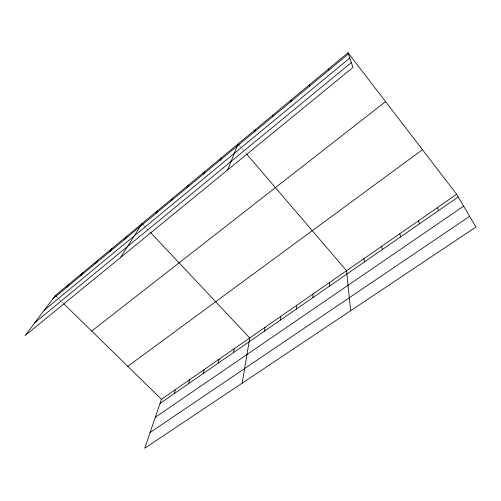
<?xml version="1.0" encoding="UTF-8"?>
<svg xmlns="http://www.w3.org/2000/svg" width="501" height="501" viewBox="0 0 501 501"><rect width="100%" height="100%" fill="white"/><g stroke="black" fill="none" stroke-linecap="round" stroke-linejoin="round"><path stroke-width="0.38" stroke-dasharray="2.5 1.88" d="M57.001 297.156L58.673 298.796M59.231 299.341L61.466 301.521M62.024 302.065L63.139 303.161M143.662 225.206L149.912 231.844M239.547 145.753L241.57 148.114M242.077 148.703L244.601 151.659M245.108 152.248L246.123 153.431"/><path stroke-width="0.75" d="M312.918 297.588L312.937 294.074M309.562 86.153L309.618 84.6M296.467 308.979L296.642 305.385M280.347 320.133L280.692 316.469M264.566 331.061L265.054 327.328M290.818 101.684L291.087 99.968M242.158 383.177L249.736 337.962L150.432 232.401M233.491 352.572L234.274 348.702M218.204 363.156L219.125 359.23M272.513 116.846L272.989 114.986M203.224 373.527L204.276 369.538M188.545 383.691L189.722 379.645M174.16 393.648L175.463 389.553M254.64 131.657L255.31 129.646M456.655 194.263L161.472 399.266L144.708 448.27L475.95 227.028L456.655 194.263L348.045 52.73L55.323 295.521L25.05 335.607L352.992 67.428L348.045 52.73M227.704 169.883L238.031 143.981L239.04 145.158M220.108 160.27L221.141 157.99M203.425 174.085L204.627 171.686M187.117 187.599L188.482 185.076M171.167 200.813L172.682 198.177M155.56 213.739L157.226 210.996M120.478 257.57L142.102 223.546L143.142 224.648M124.906 239.134L126.853 236.19M109.857 251.608L111.93 248.571M95.127 263.808L97.326 260.683M80.711 275.757L83.034 272.538M66.595 287.449L69.032 284.148M52.774 298.897L348.452 53.939M44.232 310.207L349.83 58.022M34.826 322.663L351.364 62.594M91.702 331.073L385.57 101.628M127.768 366.325L422.456 149.699M160.057 403.411L458.252 196.974M155.304 417.289L463.65 206.136M150.1 432.513L469.65 216.326M55.323 295.521L56.444 296.611M63.696 303.706L161.472 399.266M246.624 154.02L346.56 270.722L350.619 310.739M437.267 207.721L438.632 210.558M418.316 220.885L419.456 223.834M399.785 233.754L400.712 236.81M381.656 246.348L382.376 249.504M363.92 258.666L364.446 261.917M328.6 68.856L328.769 70.24M329.57 282.52L329.727 285.952"/></g></svg>
